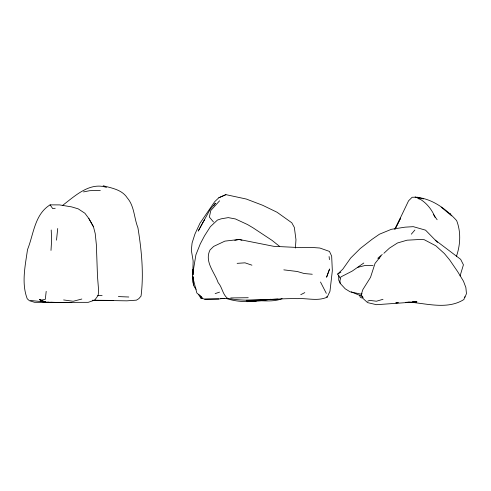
<?xml version="1.0" encoding="UTF-8"?>
<svg xmlns="http://www.w3.org/2000/svg" width="491" height="491" viewBox="0 0 491 491"><rect width="100%" height="100%" fill="white"/><g stroke="black" fill="none" stroke-linecap="round" stroke-linejoin="round"><path stroke-width="0.74" d="M192.754 276.856C192.785 281.153 192.724 286.136 196.155 289.273M192.76 274.696L193.141 260.881L191.33 250.207L192.085 242.99L194.927 234.078L199.972 223.215L214.671 201.709L218.845 197.738L225.915 194.645L246.279 199.033L262.636 205.269L277.041 212.247L291.783 222.773L294.348 227.425L295.969 239.676L295.398 248.047M50.996 250.41L51.641 239.872L51.211 230.003M56.502 240.167L57.723 228.505M46.191 291.347L45.313 299.344L41.539 300.081L39.636 299.676L45.884 302.413L88.239 302.333L94.72 300.105L98.169 295.416L98.623 290.598L97.494 276.347L96.353 244.598L95.211 233.52L93.462 226.762L88.865 218.55L84.912 213.26L78.222 208.859L71.668 206.901L59.564 204.9L50.1 204.864C34.511 214.42 33.719 234.244 27.508 249.6C25.299 265.613 21.223 283.166 27.25 298.786L29.417 300.719L34.622 302.321L71.846 302.474M460.061 275.967L463.424 264.802L460.662 259.34L435.284 240.136M464.799 296.644L463.921 299.504C447.933 309.637 427.876 303.794 410.249 302.204M412.379 302.063L416.847 301.861L376.487 304.696L367.587 302.622L363.088 298.528L361.278 294.483L362.867 289.561L370.521 277.354L375.038 263.397L380.985 255.977M456.317 256.707C460.374 245.095 461.147 232.243 456.661 220.612C445.472 208.209 429.527 196.621 412.139 197.265L408.561 200.819L395.089 228.984L400.601 218.108L394.789 229.365M464.891 297.509L466.45 293.606L465.873 287.56L463.486 281.22L457.643 271.609L449.621 259.88L444.398 253.559L435.836 245.801L424.224 239.7L420.259 239.467L407.051 240.191L397.483 242.984L389.492 248.096L383.882 253.295M203.317 221.742L198.223 231.058L210.001 209.657L215.402 203.194L213.732 205.754M327.215 297.116L329.97 291.267L332.339 270.756L331.664 256.142L329.479 251.429L319.862 248.029L310.883 247.372L301.284 247.654L273.708 246.316L239.203 239.461L224.89 241.124L213.683 246.396L210.05 249.931C204.182 261.635 214.475 272.063 218.151 282.632C222.331 287.352 222.491 294.385 227.548 298.332C250.631 302.665 274.131 298.111 297.411 298.657C307.219 298 317.941 301.499 327.215 297.116L326.656 296.662M203.734 221.103L204.569 219.821M361.278 294.483L362.027 293.336M411.305 234.182L414.87 230.034M219.581 200.801L210.78 210.535L209.362 217.071L213.499 221.993M338.894 276.206L337.655 274.082L342.835 269.129L350.684 258.027L360.326 248.458L372.092 239.295L379.457 234.207L391.407 229.291L405.136 227.155L413.299 226.664L425.556 230.156L437.512 242.413M382.262 254.473L377.788 258.272L379.248 258.659M62.271 205.655C74.583 196.314 89.669 181.645 106.516 187.421M363.125 297.215L362.082 298.074L360.173 297.135L359.694 295.091M363.8 263.004L352.213 271.093L340.877 276.918L339.932 280.87L340.245 283.43L345.222 288.806L350.12 291.814L361.272 294.195M337.655 274.082L340.895 272.155M300.75 294.698L304.807 292.611M282.129 298.651C274.641 301.701 266.214 300.866 258.278 300.676M218.845 197.738L225.915 194.645M367.655 301.179L369.576 300.394L376.444 301.222L382.998 299.295M215.156 293.606L219.557 292.139M202.01 297.521L200.653 297.902L198.376 294.201L202.01 297.521L196.836 292.974L192.411 275.813L195.915 254.78L200.297 243.855L204.508 235.858L210.369 226.664L217.415 220.078L221.171 218.826L228.241 217.617L235.428 218.955L247.562 224.571L253.098 227.855L272.051 240.381L279.299 246.138M81.825 299.025L73.177 301.284L63.627 299.94M357.344 267.46L365.279 265.435L373.062 265.478M270.731 299.24C256.075 301.732 240.572 303.309 226.191 298.418L228.014 298.62M234.747 240.345L239.203 239.461L241.94 240.259M83.501 191.913L89.73 190.686L100.311 190.428M55.207 208.252L52.74 208.638L50.1 204.864M202.488 298.418L200.653 297.902L204.692 299.166L218.845 298.958L224.467 298.338M246.955 301.689L256.511 300.928M237.128 263.348L245.003 262.832L251.932 265.183M406.1 302.364L409.684 302.198M412.544 302.063L416.847 301.861M395.998 302.8L398.232 302.702M405.676 302.364L409.402 302.198M395.899 302.812L398.091 302.714M248.243 297.718L230.727 297.927M246.23 300.271L277.912 299.099M204.692 299.166L218.845 298.958M92.271 300.253L126.887 300.836L136.43 300.154L138.836 298.663L141.04 296.104C143.912 273.481 141.555 250.146 137.916 227.701C134.012 217.998 134.466 206.128 127.279 197.922C122.038 189.686 111.838 188.102 103.147 185.751M94.045 300.247L113.697 300.412M408.573 302.204L414.49 302.364L412.317 302.186M50.708 302.21L59.46 302.524L43.883 302.149L51.549 302.573M97.586 295.484L102.122 295.65M118.368 296.582L128.814 297.006M220.747 298.35L227.91 298.657M312.27 274.248L304.205 273.536L297.282 271.498L283.816 269.86M30.559 300.486L45.632 302.014M40.538 301.56L45.602 302.033L39.636 299.676M362.45 296.496L351.335 291.924M423.408 198.953L416.92 197.112L419.142 199.131M415.128 196.836C424.408 200.101 431.54 208.411 435.1 217.403M441.206 207.171L451.72 215.862M433.289 214.321L437.131 219.741M450.014 213.34L450.756 214.604M93.462 226.762L88.865 218.55M320.506 282.018L326.325 293.366M339.993 278.004L338.741 275.519L338.716 280.165L340.245 283.43M329.087 256.523L329.449 259.665M193.024 274.794L192.785 269.663L192.938 274.954M193.123 276.992L193.196 278.458M193.399 282.859L193.503 285.062M192.988 276.464L193.166 282.509M329.547 269.086L326.638 277.09L329.547 269.086M52.187 302.597L47.799 302.223L52.187 302.597"/></g></svg>
